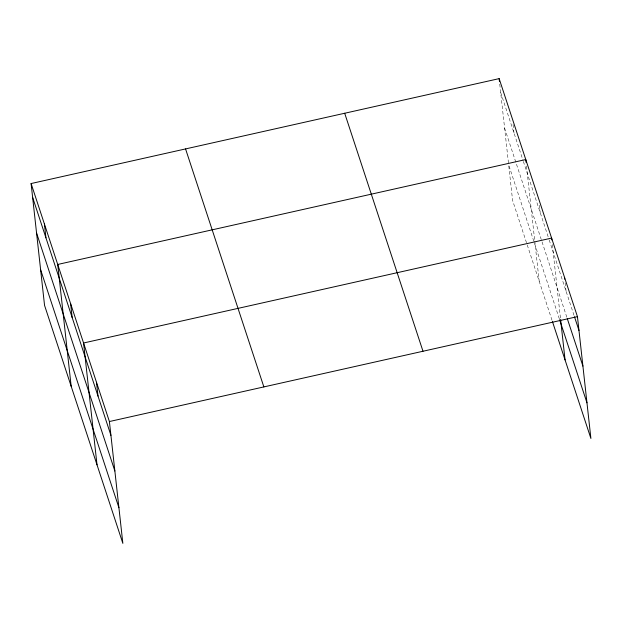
<?xml version="1.0" encoding="UTF-8"?>
<svg xmlns="http://www.w3.org/2000/svg" width="622" height="622" viewBox="0 0 622 622"><rect width="100%" height="100%" fill="white"/><g stroke="black" fill="none" stroke-linecap="round" stroke-linejoin="round"><path stroke-width="0.47" stroke-dasharray="3.11 2.33" d="M500.671 92.468L523.063 160.515M523.366 161.432L548.931 239.136M549.234 240.053L574.168 315.852M504.605 128.109L541.746 240.986M542.05 241.904L566.984 317.702M559.326 318.798L508.664 164.822L512.598 200.463L552.142 320.649M565.141 282.893L566.059 291.189M552.32 244.547L560.5 318.635M539.398 205.276L540.215 212.654M526.484 166.004L534.663 240.092M534.764 241.033L539.22 281.385M513.064 124.625L513.982 132.929M499.754 84.164L508.454 162.941"/><path stroke-width="0.93" d="M31.1 183.544L109.402 421.537L122.853 543.371L44.551 305.371L31.1 183.544L499.147 78.629L577.449 316.629L590.9 438.456L552.437 321.566M109.402 421.537L577.449 316.629M574.471 316.761L578.973 330.461M567.287 318.612L582.915 366.101M559.621 319.716L586.966 402.815M344.689 113.251L422.991 351.243M185.558 148.922L263.86 386.915M32.624 197.376L110.934 435.369M36.566 233.017L114.868 471.009M40.617 269.738L118.919 507.731M564.527 277.358L564.729 279.2M551.815 239.929L551.613 238.086L83.566 342.994L97.016 464.828M560.609 319.576L565.056 359.92M526.072 162.319L525.769 159.551L57.722 264.459L71.172 386.293M499.147 78.629L499.45 81.396M96.488 382.266L98.012 396.105M70.644 303.73L72.168 317.562M44.411 223.998L45.942 237.837"/></g></svg>
